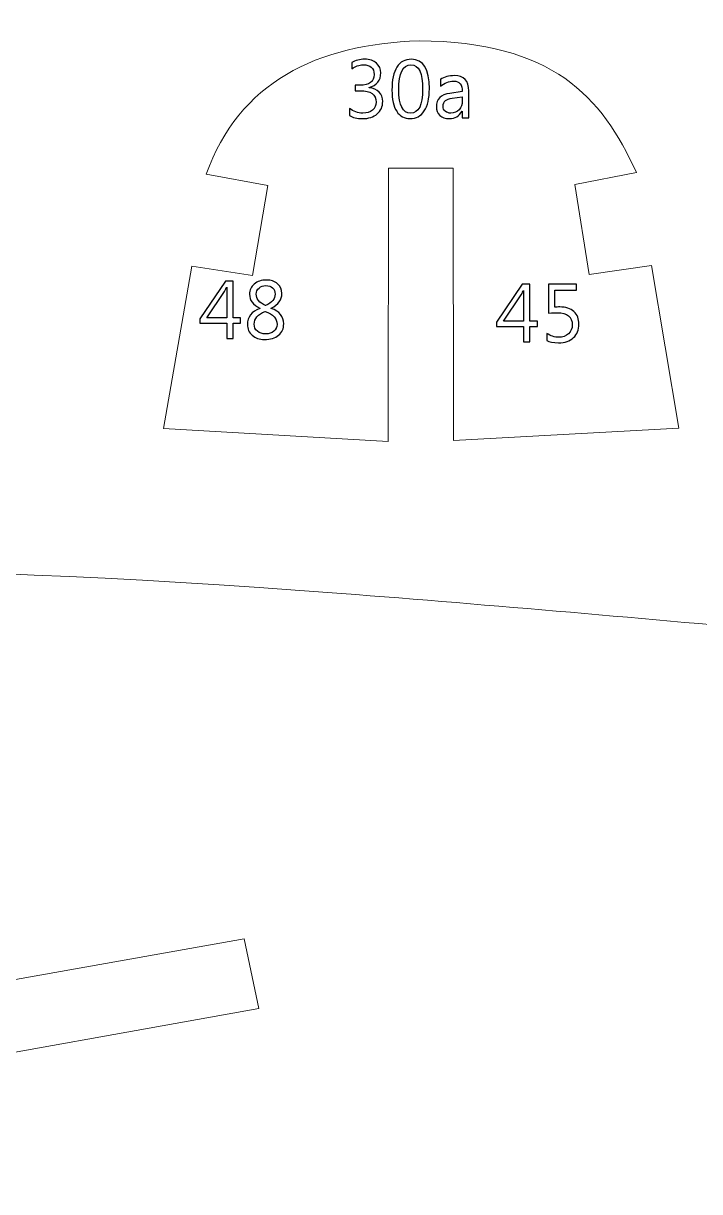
# Model space of a CAD drawing. Header units: centimetres. Extents: x -196 to 200, y -267 to 229.
# Drawn here: x -158.5 to -123.3, y 111.7 to 172.4 of the extents above; entities that cross this region are included whole.
import ezdxf

# ---------------------------------------------------------------- set-up
doc = ezdxf.new("R2010")
doc.units = ezdxf.units.CM
doc.header["$MEASUREMENT"] = 0
doc.layers.add('Camada 1', color=7, linetype='Continuous')
doc.layers.add('Camada 2', color=20, linetype='Continuous')

msp = doc.modelspace()

# ---------------------------------------------------------------- linework, layer by layer
at = {"layer": 'Camada 1', "lineweight": 9}
for points, knots in [([(114.689, 140.372), (114.689, 140.372), (121.777, 140.406), (121.777, 140.406), (121.777, 140.406), (121.777, 140.406), (121.77, 129.531), (121.77, 129.531), (121.77, 129.531), (121.77, 129.531), (125.082, 129.531), (125.082, 129.531), (125.082, 129.531), (125.082, 129.531), (125.087, 140.334), (125.087, 140.334), (125.087, 140.334), (125.087, 140.334), (135.586, 140.334), (135.586, 140.334), (135.586, 140.334), (135.586, 140.334), (135.586, 129.531), (135.586, 129.531), (135.586, 129.531), (135.586, 129.531), (138.885, 129.531), (138.885, 129.531), (138.885, 129.531), (138.885, 129.531), (138.886, 140.351), (138.886, 140.351), (138.886, 140.351), (138.886, 140.351), (149.417, 140.346), (149.417, 140.346), (149.417, 140.346), (149.417, 140.346), (149.391, 129.535), (149.391, 129.535), (149.391, 129.535), (149.391, 129.535), (152.742, 129.531), (152.742, 129.531), (152.742, 129.531), (152.742, 129.531), (152.755, 140.375), (152.755, 140.375), (152.755, 140.375), (152.755, 140.375), (163.247, 140.384), (163.247, 140.384), (163.247, 140.384), (163.247, 140.384), (163.247, 129.532), (163.247, 129.532), (163.247, 129.532), (163.247, 129.532), (166.534, 129.534), (166.534, 129.534), (166.534, 129.534), (166.534, 129.534), (166.587, 140.372), (166.587, 140.372), (166.587, 140.372), (166.587, 140.372), (177.191, 140.351), (177.191, 140.351), (177.191, 140.351), (177.191, 140.351), (177.225, 129.532), (177.225, 129.532), (177.225, 129.532), (177.225, 129.532), (180.491, 129.532), (180.491, 129.532), (180.491, 129.532), (180.491, 129.532), (180.507, 140.351), (180.507, 140.351), (180.507, 140.351), (180.507, 140.351), (194.175, 140.357), (194.175, 140.357), (194.175, 140.357), (194.175, 140.357), (194.198, 135.934), (194.198, 135.934), (194.198, 135.934), (194.198, 135.934), (190.911, 135.937), (190.911, 135.937), (190.911, 135.937), (190.911, 135.937), (190.911, 122.929), (190.911, 122.929), (190.911, 122.929), (190.911, 122.929), (194.197, 122.931), (194.197, 122.931), (194.197, 122.931), (194.197, 122.931), (194.197, 118.546), (194.197, 118.546), (194.197, 118.546), (194.197, 118.546), (111.237, 118.545), (111.237, 118.545), (111.237, 118.545), (111.237, 118.545), (111.234, 125.194), (111.234, 125.194), (111.234, 125.194), (111.234, 125.194), (100.095, 125.194), (100.095, 125.194), (100.095, 125.194), (98.387, 125.156), (97.605, 123.336), (97.591, 120.037), (97.591, 120.037), (97.729, 114.639), (94.559, 112.378), (91.986, 112.668), (91.986, 112.668), (91.986, 112.668), (93.508, 124.97), (93.508, 124.97), (93.508, 124.97), (93.508, 124.97), (90.249, 125.309), (90.249, 125.309), (90.249, 125.309), (90.249, 125.309), (89.165, 117.272), (89.165, 117.272), (89.165, 117.272), (89.165, 117.272), (2.271, 117.175), (2.271, 117.175), (2.271, 117.175), (2.271, 117.175), (2.269, 110.802), (2.269, 110.802), (2.269, 110.802), (2.269, 110.802), (-1.043, 110.801), (-1.043, 110.801), (-1.043, 110.801), (-1.043, 110.801), (-1.185, 88.942), (-1.185, 88.942), (-1.185, 88.942), (-1.185, 88.942), (-35.24, 85.129), (-35.24, 85.129), (-35.24, 85.129), (-35.24, 85.129), (-63.557, 85.144), (-63.557, 85.144), (-63.557, 85.144), (-65.043, 84.591), (-65.665, 83.347), (-65.246, 81.268), (-65.246, 81.268), (-65.246, 81.268), (-64.254, 78.165), (-64.254, 78.165), (-64.254, 78.165), (-63.326, 75.262), (-63.061, 73.597), (-65.387, 72.634), (-65.387, 72.634), (-65.387, 72.634), (-69.566, 71.073), (-69.566, 71.073), (-69.566, 71.073), (-75.32, 68.462), (-76.167, 62.893), (-73.657, 55.298), (-73.657, 55.298), (-72.354, 51.114), (-73.927, 48.199), (-76.368, 49.092), (-76.368, 49.092), (-76.368, 49.092), (-103.733, 58.307), (-103.733, 58.307), (-103.733, 58.307), (-103.102, 60.687), (-102.343, 63.067), (-101.456, 65.446), (-101.456, 65.446), (-101.456, 65.446), (-93.666, 62.108), (-93.666, 62.108), (-93.666, 62.108), (-93.666, 62.108), (-92.577, 65.248), (-92.577, 65.248), (-92.577, 65.248), (-92.577, 65.248), (-100.4, 68.586), (-100.4, 68.586), (-100.4, 68.586), (-99.209, 71.162), (-97.955, 73.674), (-96.637, 76.121), (-96.637, 76.121), (-96.637, 76.121), (-88.847, 71.858), (-88.847, 71.858), (-88.847, 71.858), (-88.847, 71.858), (-87.13, 74.667), (-87.13, 74.667), (-87.13, 74.667), (-87.13, 74.667), (-94.821, 78.964), (-94.821, 78.964), (-94.821, 78.964), (-93.561, 81.177), (-92.248, 83.287), (-90.86, 85.243), (-90.86, 85.243), (-90.86, 85.243), (-83.73, 80.451), (-83.73, 80.451), (-83.73, 80.451), (-83.73, 80.451), (-81.948, 83.161), (-81.948, 83.161), (-81.948, 83.161), (-81.948, 83.161), (-88.979, 87.953), (-88.979, 87.953), (-88.979, 87.953), (-87.461, 89.938), (-86.028, 91.963), (-84.688, 94.035), (-84.688, 94.035), (-84.688, 94.035), (-77.327, 89.441), (-77.327, 89.441), (-77.327, 89.441), (-77.327, 89.441), (-75.907, 92.316), (-75.907, 92.316), (-75.907, 92.316), (-75.907, 92.316), (-83.103, 96.976), (-83.103, 96.976), (-83.103, 96.976), (-80.277, 103.602), (-82.236, 109.043), (-90.122, 112.277), (-90.122, 112.277), (-103.899, 115.381), (-119.513, 113.823), (-133.764, 106.791), (-133.764, 106.791), (-144.008, 101.178), (-154.042, 94.092), (-164.777, 87.847), (-164.777, 87.847), (-170.221, 84.322), (-175.616, 81.162), (-181.376, 78.622), (-181.376, 78.622), (-183.558, 77.911), (-185.077, 77.638), (-185.897, 78.094), (-185.897, 78.094), (-191.027, 82.698), (-193.644, 93.751), (-193.229, 112.589), (-193.229, 112.589), (-192.121, 128.575), (-189.468, 139.014), (-184.95, 142.757), (-184.95, 142.757), (-180.824, 144.316), (-165.289, 144.555), (-141.95, 142.79), (-141.95, 142.79), (-126.066, 141.543), (-110.264, 140.047), (-94.515, 138.397), (-94.515, 138.397), (-85.281, 137.334), (-77.614, 145.445), (-70.733, 157.943), (-70.733, 157.943), (-72.994, 158.332), (-74.592, 160.089), (-74.791, 163.639), (-74.791, 163.639), (-74.747, 167.843), (-72.92, 169.939), (-69.436, 170.243), (-69.436, 170.243), (-67.983, 170.256), (-66.531, 170.239), (-65.079, 170.073), (-65.079, 170.073), (-63.108, 169.837), (-62.191, 170.706), (-62.256, 173.119), (-62.256, 173.119), (-62.256, 173.119), (-62.225, 177.892), (-62.225, 177.892), (-62.225, 177.892), (-62.225, 177.892), (-58.622, 177.892), (-58.622, 177.892), (-58.622, 177.892), (-58.622, 177.892), (-58.621, 184.763), (-58.621, 184.763), (-58.621, 184.763), (-58.621, 184.763), (-52.573, 184.76), (-52.573, 184.76), (-52.573, 184.76), (-52.573, 184.76), (-46.65, 192.035), (-46.65, 192.035), (-46.65, 192.035), (-46.65, 192.035), (-18.056, 192.03), (-18.056, 192.03), (-18.056, 192.03), (-18.056, 192.03), (-18.049, 180.199), (-18.049, 180.199), (-18.049, 180.199), (-18.049, 180.199), (-14.604, 180.2), (-14.604, 180.2), (-14.604, 180.2), (-14.604, 180.2), (-14.654, 172.369), (-14.654, 172.369), (-14.654, 172.369), (-14.75, 170.684), (-15.901, 169.942), (-17.653, 169.659), (-17.653, 169.659), (-17.653, 169.659), (-23.365, 169.659), (-23.365, 169.659), (-23.365, 169.659), (-23.365, 169.659), (-23.367, 164.682), (-23.367, 164.682), (-23.367, 164.682), (-23.367, 164.682), (-17.384, 164.682), (-17.384, 164.682), (-17.384, 164.682), (-9.828, 164.385), (-5.427, 163.227), (-3.319, 160.661), (-3.319, 160.661), (-1.966, 159.056), (-1.137, 157.276), (-1.075, 155.241), (-1.075, 155.241), (-1.075, 155.241), (-1.006, 145.454), (-1.006, 145.454), (-1.006, 145.454), (-1.006, 145.454), (2.333, 145.456), (2.333, 145.456), (2.333, 145.456), (2.333, 145.456), (2.342, 137.754), (2.342, 137.754), (2.342, 137.754), (2.342, 137.754), (92.633, 137.751), (92.633, 137.751), (92.633, 137.751), (92.633, 137.751), (92.619, 142.019), (92.619, 142.019), (92.619, 142.019), (94.823, 148.923), (96.989, 156.13), (99.23, 162.731), (99.23, 162.731), (100.216, 165.658), (101.894, 167.27), (104.257, 167.188), (104.257, 167.188), (107.361, 166.892), (109.115, 164.964), (110.065, 161.989), (110.065, 161.989), (111.854, 155.099), (113.136, 147.567), (114.689, 140.372)], [0, 0, 0, 0, 0.009804, 0.009804, 0.009804, 0.009804, 0.019608, 0.019608, 0.019608, 0.019608, 0.029412, 0.029412, 0.029412, 0.029412, 0.039216, 0.039216, 0.039216, 0.039216, 0.04902, 0.04902, 0.04902, 0.04902, 0.058824, 0.058824, 0.058824, 0.058824, 0.068627, 0.068627, 0.068627, 0.068627, 0.078431, 0.078431, 0.078431, 0.078431, 0.088235, 0.088235, 0.088235, 0.088235, 0.098039, 0.098039, 0.098039, 0.098039, 0.107843, 0.107843, 0.107843, 0.107843, 0.117647, 0.117647, 0.117647, 0.117647, 0.127451, 0.127451, 0.127451, 0.127451, 0.137255, 0.137255, 0.137255, 0.137255, 0.147059, 0.147059, 0.147059, 0.147059, 0.156863, 0.156863, 0.156863, 0.156863, 0.166667, 0.166667, 0.166667, 0.166667, 0.176471, 0.176471, 0.176471, 0.176471, 0.186275, 0.186275, 0.186275, 0.186275, 0.196078, 0.196078, 0.196078, 0.196078, 0.205882, 0.205882, 0.205882, 0.205882, 0.215686, 0.215686, 0.215686, 0.215686, 0.22549, 0.22549, 0.22549, 0.22549, 0.235294, 0.235294, 0.235294, 0.235294, 0.245098, 0.245098, 0.245098, 0.245098, 0.254902, 0.254902, 0.254902, 0.254902, 0.264706, 0.264706, 0.264706, 0.264706, 0.27451, 0.27451, 0.27451, 0.27451, 0.284314, 0.284314, 0.284314, 0.284314, 0.294118, 0.294118, 0.294118, 0.294118, 0.303922, 0.303922, 0.303922, 0.303922, 0.313725, 0.313725, 0.313725, 0.313726, 0.323529, 0.323529, 0.323529, 0.323529, 0.333333, 0.333333, 0.333333, 0.333333, 0.343137, 0.343137, 0.343137, 0.343137, 0.352941, 0.352941, 0.352941, 0.352941, 0.362745, 0.362745, 0.362745, 0.362745, 0.372549, 0.372549, 0.372549, 0.372549, 0.382353, 0.382353, 0.382353, 0.382353, 0.392157, 0.392157, 0.392157, 0.392157, 0.401961, 0.401961, 0.401961, 0.401961, 0.411765, 0.411765, 0.411765, 0.411765, 0.421569, 0.421569, 0.421569, 0.421569, 0.431373, 0.431373, 0.431373, 0.431373, 0.441176, 0.441176, 0.441176, 0.441176, 0.45098, 0.45098, 0.45098, 0.45098, 0.460784, 0.460784, 0.460784, 0.460784, 0.470588, 0.470588, 0.470588, 0.470588, 0.480392, 0.480392, 0.480392, 0.480392, 0.490196, 0.490196, 0.490196, 0.490196, 0.5, 0.5, 0.5, 0.5, 0.509804, 0.509804, 0.509804, 0.509804, 0.519608, 0.519608, 0.519608, 0.519608, 0.529412, 0.529412, 0.529412, 0.529412, 0.539216, 0.539216, 0.539216, 0.539216, 0.54902, 0.54902, 0.54902, 0.54902, 0.558824, 0.558824, 0.558824, 0.558824, 0.568627, 0.568627, 0.568627, 0.568627, 0.578431, 0.578431, 0.578431, 0.578431, 0.588235, 0.588235, 0.588235, 0.588235, 0.598039, 0.598039, 0.598039, 0.598039, 0.607843, 0.607843, 0.607843, 0.607843, 0.617647, 0.617647, 0.617647, 0.617647, 0.627451, 0.627451, 0.627451, 0.627451, 0.637255, 0.637255, 0.637255, 0.637255, 0.647059, 0.647059, 0.647059, 0.647059, 0.656863, 0.656863, 0.656863, 0.656863, 0.666667, 0.666667, 0.666667, 0.666667, 0.676471, 0.676471, 0.676471, 0.676471, 0.686275, 0.686275, 0.686275, 0.686275, 0.696078, 0.696078, 0.696078, 0.696078, 0.705882, 0.705882, 0.705882, 0.705882, 0.715686, 0.715686, 0.715686, 0.715686, 0.72549, 0.72549, 0.72549, 0.72549, 0.735294, 0.735294, 0.735294, 0.735294, 0.745098, 0.745098, 0.745098, 0.745098, 0.754902, 0.754902, 0.754902, 0.754902, 0.764706, 0.764706, 0.764706, 0.764706, 0.77451, 0.77451, 0.77451, 0.77451, 0.784314, 0.784314, 0.784314, 0.784314, 0.794118, 0.794118, 0.794118, 0.794118, 0.803922, 0.803922, 0.803922, 0.803922, 0.813725, 0.813725, 0.813725, 0.813726, 0.823529, 0.823529, 0.823529, 0.823529, 0.833333, 0.833333, 0.833333, 0.833333, 0.843137, 0.843137, 0.843137, 0.843137, 0.852941, 0.852941, 0.852941, 0.852941, 0.862745, 0.862745, 0.862745, 0.862745, 0.872549, 0.872549, 0.872549, 0.872549, 0.882353, 0.882353, 0.882353, 0.882353, 0.892157, 0.892157, 0.892157, 0.892157, 0.901961, 0.901961, 0.901961, 0.901961, 0.911765, 0.911765, 0.911765, 0.911765, 0.921569, 0.921569, 0.921569, 0.921569, 0.931373, 0.931373, 0.931373, 0.931373, 0.941176, 0.941176, 0.941176, 0.941176, 0.95098, 0.95098, 0.95098, 0.95098, 0.960784, 0.960784, 0.960784, 0.960784, 0.970588, 0.970588, 0.970588, 0.970588, 0.980392, 0.980392, 0.980392, 0.980392, 1, 1, 1, 1]), ([(-148.987, 164.59), (-148.987, 164.59), (-145.78, 163.998), (-145.78, 163.998), (-145.78, 163.998), (-145.78, 163.998), (-146.587, 159.322), (-146.587, 159.322), (-146.587, 159.322), (-146.587, 159.322), (-149.736, 159.811), (-149.736, 159.811), (-149.736, 159.811), (-149.736, 159.811), (-151.199, 151.363), (-151.199, 151.363), (-151.199, 151.363), (-151.199, 151.363), (-139.518, 150.7), (-139.518, 150.7), (-139.518, 150.7), (-139.518, 150.7), (-139.507, 164.907), (-139.507, 164.907), (-139.507, 164.907), (-139.507, 164.907), (-136.156, 164.907), (-136.156, 164.907), (-136.156, 164.907), (-136.156, 164.907), (-136.122, 150.741), (-136.122, 150.741), (-136.122, 150.741), (-136.122, 150.741), (-124.411, 151.377), (-124.411, 151.377), (-124.411, 151.377), (-124.411, 151.377), (-125.833, 159.852), (-125.833, 159.852), (-125.833, 159.852), (-125.833, 159.852), (-129.084, 159.368), (-129.084, 159.368), (-129.084, 159.368), (-129.084, 159.368), (-129.818, 164.065), (-129.818, 164.065), (-129.818, 164.065), (-129.818, 164.065), (-126.625, 164.678), (-126.625, 164.678), (-126.625, 164.678), (-128.438, 168.661), (-130.974, 171.483), (-137.921, 171.526), (-137.921, 171.526), (-143.25, 171.363), (-147.29, 169.348), (-148.987, 164.59)], [0, 0, 0, 0, 0.0625, 0.0625, 0.0625, 0.0625, 0.125, 0.125, 0.125, 0.125, 0.1875, 0.1875, 0.1875, 0.1875, 0.25, 0.25, 0.25, 0.25, 0.3125, 0.3125, 0.3125, 0.3125, 0.375, 0.375, 0.375, 0.375, 0.4375, 0.4375, 0.4375, 0.4375, 0.5, 0.5, 0.5, 0.5, 0.5625, 0.5625, 0.5625, 0.5625, 0.625, 0.625, 0.625, 0.625, 0.6875, 0.6875, 0.6875, 0.6875, 0.75, 0.75, 0.75, 0.75, 0.8125, 0.8125, 0.8125, 0.8125, 0.875, 0.875, 0.875, 0.875, 1, 1, 1, 1]), ([(-184.741, 118.12), (-184.741, 118.12), (-184.151, 114.415), (-184.151, 114.415), (-184.151, 114.415), (-184.151, 114.415), (-146.25, 121.208), (-146.25, 121.208), (-146.25, 121.208), (-146.25, 121.208), (-147.004, 124.833), (-147.004, 124.833), (-147.004, 124.833), (-147.004, 124.833), (-184.741, 118.12), (-184.741, 118.12)], [0, 0, 0, 0, 0.2, 0.2, 0.2, 0.2, 0.4, 0.4, 0.4, 0.4, 0.6, 0.6, 0.6, 0.6, 1, 1, 1, 1])]:
    msp.add_open_spline(points, degree=3, knots=knots, dxfattribs=at)
at = {"layer": 'Camada 2'}
for points, knots in [([(-141.536, 167.643), (-141.536, 167.643), (-141.536, 168.01), (-141.536, 168.01), (-141.536, 168.01), (-141.332, 167.848), (-141.101, 167.767), (-140.844, 167.767), (-140.844, 167.767), (-140.635, 167.767), (-140.469, 167.819), (-140.344, 167.924), (-140.344, 167.924), (-140.22, 168.028), (-140.158, 168.169), (-140.158, 168.345), (-140.158, 168.345), (-140.158, 168.737), (-140.435, 168.932), (-140.989, 168.932), (-140.989, 168.932), (-140.989, 168.932), (-141.238, 168.932), (-141.238, 168.932), (-141.238, 168.932), (-141.238, 168.932), (-141.238, 169.222), (-141.238, 169.222), (-141.238, 169.222), (-141.238, 169.222), (-141.002, 169.222), (-141.002, 169.222), (-141.002, 169.222), (-140.507, 169.222), (-140.26, 169.406), (-140.26, 169.772), (-140.26, 169.772), (-140.26, 170.112), (-140.449, 170.281), (-140.826, 170.281), (-140.826, 170.281), (-141.036, 170.281), (-141.235, 170.21), (-141.421, 170.067), (-141.421, 170.067), (-141.421, 170.067), (-141.421, 170.4), (-141.421, 170.4), (-141.421, 170.4), (-141.229, 170.514), (-141.002, 170.571), (-140.741, 170.571), (-140.741, 170.571), (-140.489, 170.571), (-140.288, 170.504), (-140.137, 170.371), (-140.137, 170.371), (-139.986, 170.237), (-139.91, 170.067), (-139.91, 169.858), (-139.91, 169.858), (-139.91, 169.465), (-140.11, 169.212), (-140.511, 169.099), (-140.511, 169.099), (-140.511, 169.099), (-140.511, 169.091), (-140.511, 169.091), (-140.511, 169.091), (-140.296, 169.07), (-140.125, 168.995), (-139.999, 168.865), (-139.999, 168.865), (-139.871, 168.734), (-139.808, 168.572), (-139.808, 168.378), (-139.808, 168.378), (-139.808, 168.109), (-139.904, 167.893), (-140.097, 167.728), (-140.097, 167.728), (-140.29, 167.564), (-140.543, 167.481), (-140.859, 167.481), (-140.859, 167.481), (-141.142, 167.481), (-141.369, 167.535), (-141.536, 167.643)], [0, 0, 0, 0, 0.043478, 0.043478, 0.043478, 0.043478, 0.086957, 0.086957, 0.086957, 0.086957, 0.130435, 0.130435, 0.130435, 0.130435, 0.173913, 0.173913, 0.173913, 0.173913, 0.217391, 0.217391, 0.217391, 0.217391, 0.26087, 0.26087, 0.26087, 0.26087, 0.304348, 0.304348, 0.304348, 0.304348, 0.347826, 0.347826, 0.347826, 0.347826, 0.391304, 0.391304, 0.391304, 0.391304, 0.434783, 0.434783, 0.434783, 0.434783, 0.478261, 0.478261, 0.478261, 0.478261, 0.521739, 0.521739, 0.521739, 0.521739, 0.565217, 0.565217, 0.565217, 0.565217, 0.608696, 0.608696, 0.608696, 0.608696, 0.652174, 0.652174, 0.652174, 0.652174, 0.695652, 0.695652, 0.695652, 0.695652, 0.73913, 0.73913, 0.73913, 0.73913, 0.782609, 0.782609, 0.782609, 0.782609, 0.826087, 0.826087, 0.826087, 0.826087, 0.869565, 0.869565, 0.869565, 0.869565, 0.913043, 0.913043, 0.913043, 0.913043, 1, 1, 1, 1]), ([(-138.388, 167.481), (-138.684, 167.481), (-138.915, 167.609), (-139.081, 167.862), (-139.081, 167.862), (-139.247, 168.117), (-139.33, 168.485), (-139.33, 168.966), (-139.33, 168.966), (-139.33, 169.494), (-139.243, 169.893), (-139.07, 170.164), (-139.07, 170.164), (-138.897, 170.435), (-138.648, 170.571), (-138.321, 170.571), (-138.321, 170.571), (-137.696, 170.571), (-137.384, 170.06), (-137.384, 169.039), (-137.384, 169.039), (-137.384, 168.532), (-137.472, 168.147), (-137.648, 167.88), (-137.648, 167.88), (-137.825, 167.614), (-138.072, 167.481), (-138.388, 167.481)], [0, 0, 0, 0, 0.125, 0.125, 0.125, 0.125, 0.25, 0.25, 0.25, 0.25, 0.375, 0.375, 0.375, 0.375, 0.5, 0.5, 0.5, 0.5, 0.625, 0.625, 0.625, 0.625, 0.75, 0.75, 0.75, 0.75, 1, 1, 1, 1]), ([(-138.341, 170.281), (-138.767, 170.281), (-138.98, 169.848), (-138.98, 168.981), (-138.98, 168.981), (-138.98, 168.172), (-138.771, 167.767), (-138.353, 167.767), (-138.353, 167.767), (-137.94, 167.767), (-137.734, 168.179), (-137.734, 169.002), (-137.734, 169.002), (-137.734, 169.855), (-137.936, 170.281), (-138.341, 170.281)], [0, 0, 0, 0, 0.2, 0.2, 0.2, 0.2, 0.4, 0.4, 0.4, 0.4, 0.6, 0.6, 0.6, 0.6, 1, 1, 1, 1]), ([(-135.335, 167.532), (-135.335, 167.532), (-135.677, 167.532), (-135.677, 167.532), (-135.677, 167.532), (-135.677, 167.532), (-135.677, 167.866), (-135.677, 167.866), (-135.677, 167.866), (-135.677, 167.866), (-135.685, 167.866), (-135.685, 167.866), (-135.685, 167.866), (-135.834, 167.609), (-136.052, 167.481), (-136.342, 167.481), (-136.342, 167.481), (-136.554, 167.481), (-136.721, 167.537), (-136.841, 167.65), (-136.841, 167.65), (-136.961, 167.763), (-137.021, 167.912), (-137.021, 168.099), (-137.021, 168.099), (-137.021, 168.498), (-136.786, 168.73), (-136.317, 168.796), (-136.317, 168.796), (-136.317, 168.796), (-135.677, 168.885), (-135.677, 168.885), (-135.677, 168.885), (-135.677, 169.249), (-135.823, 169.432), (-136.116, 169.432), (-136.116, 169.432), (-136.373, 169.432), (-136.605, 169.343), (-136.812, 169.167), (-136.812, 169.167), (-136.812, 169.167), (-136.812, 169.517), (-136.812, 169.517), (-136.812, 169.517), (-136.602, 169.651), (-136.361, 169.718), (-136.087, 169.718), (-136.087, 169.718), (-135.586, 169.718), (-135.335, 169.452), (-135.335, 168.921), (-135.335, 168.921), (-135.335, 168.921), (-135.335, 167.532), (-135.335, 167.532)], [0, 0, 0, 0, 0.066667, 0.066667, 0.066667, 0.066667, 0.133333, 0.133333, 0.133333, 0.133333, 0.2, 0.2, 0.2, 0.2, 0.266667, 0.266667, 0.266667, 0.266667, 0.333333, 0.333333, 0.333333, 0.333333, 0.4, 0.4, 0.4, 0.4, 0.466667, 0.466667, 0.466667, 0.466667, 0.533333, 0.533333, 0.533333, 0.533333, 0.6, 0.6, 0.6, 0.6, 0.666667, 0.666667, 0.666667, 0.666667, 0.733333, 0.733333, 0.733333, 0.733333, 0.8, 0.8, 0.8, 0.8, 0.866667, 0.866667, 0.866667, 0.866667, 1, 1, 1, 1]), ([(-135.677, 168.612), (-135.677, 168.612), (-136.192, 168.541), (-136.192, 168.541), (-136.192, 168.541), (-136.35, 168.519), (-136.47, 168.479), (-136.55, 168.423), (-136.55, 168.423), (-136.631, 168.366), (-136.671, 168.266), (-136.671, 168.123), (-136.671, 168.123), (-136.671, 168.018), (-136.634, 167.933), (-136.559, 167.867), (-136.559, 167.867), (-136.485, 167.801), (-136.386, 167.767), (-136.263, 167.767), (-136.263, 167.767), (-136.093, 167.767), (-135.953, 167.827), (-135.842, 167.946), (-135.842, 167.946), (-135.732, 168.065), (-135.677, 168.216), (-135.677, 168.399), (-135.677, 168.399), (-135.677, 168.399), (-135.677, 168.612), (-135.677, 168.612)], [0, 0, 0, 0, 0.111111, 0.111111, 0.111111, 0.111111, 0.222222, 0.222222, 0.222222, 0.222222, 0.333333, 0.333333, 0.333333, 0.333333, 0.444444, 0.444444, 0.444444, 0.444444, 0.555556, 0.555556, 0.555556, 0.555556, 0.666667, 0.666667, 0.666667, 0.666667, 0.777778, 0.777778, 0.777778, 0.777778, 1, 1, 1, 1]), ([(-147.195, 156.844), (-147.195, 156.844), (-147.579, 156.844), (-147.579, 156.844), (-147.579, 156.844), (-147.579, 156.844), (-147.579, 156.05), (-147.579, 156.05), (-147.579, 156.05), (-147.579, 156.05), (-147.916, 156.05), (-147.916, 156.05), (-147.916, 156.05), (-147.916, 156.05), (-147.916, 156.844), (-147.916, 156.844), (-147.916, 156.844), (-147.916, 156.844), (-149.32, 156.844), (-149.32, 156.844), (-149.32, 156.844), (-149.32, 156.844), (-149.32, 157.067), (-149.32, 157.067), (-149.32, 157.067), (-149.32, 157.067), (-147.991, 159.037), (-147.991, 159.037), (-147.991, 159.037), (-147.991, 159.037), (-147.579, 159.037), (-147.579, 159.037), (-147.579, 159.037), (-147.579, 159.037), (-147.579, 157.121), (-147.579, 157.121), (-147.579, 157.121), (-147.579, 157.121), (-147.195, 157.121), (-147.195, 157.121), (-147.195, 157.121), (-147.195, 157.121), (-147.195, 156.844), (-147.195, 156.844)], [0, 0, 0, 0, 0.083333, 0.083333, 0.083333, 0.083333, 0.166667, 0.166667, 0.166667, 0.166667, 0.25, 0.25, 0.25, 0.25, 0.333333, 0.333333, 0.333333, 0.333333, 0.416667, 0.416667, 0.416667, 0.416667, 0.5, 0.5, 0.5, 0.5, 0.583333, 0.583333, 0.583333, 0.583333, 0.666667, 0.666667, 0.666667, 0.666667, 0.75, 0.75, 0.75, 0.75, 0.833333, 0.833333, 0.833333, 0.833333, 1, 1, 1, 1]), ([(-147.916, 157.121), (-147.916, 157.121), (-147.916, 158.412), (-147.916, 158.412), (-147.916, 158.412), (-147.916, 158.504), (-147.914, 158.607), (-147.908, 158.721), (-147.908, 158.721), (-147.908, 158.721), (-147.916, 158.721), (-147.916, 158.721), (-147.916, 158.721), (-147.936, 158.67), (-147.974, 158.594), (-148.031, 158.492), (-148.031, 158.492), (-148.031, 158.492), (-148.95, 157.121), (-148.95, 157.121), (-148.95, 157.121), (-148.95, 157.121), (-147.916, 157.121), (-147.916, 157.121)], [0, 0, 0, 0, 0.142857, 0.142857, 0.142857, 0.142857, 0.285714, 0.285714, 0.285714, 0.285714, 0.428571, 0.428571, 0.428571, 0.428571, 0.571429, 0.571429, 0.571429, 0.571429, 0.714286, 0.714286, 0.714286, 0.714286, 1, 1, 1, 1]), ([(-146.196, 157.616), (-146.196, 157.616), (-146.196, 157.625), (-146.196, 157.625), (-146.196, 157.625), (-146.555, 157.791), (-146.734, 158.033), (-146.734, 158.35), (-146.734, 158.35), (-146.734, 158.566), (-146.652, 158.743), (-146.488, 158.881), (-146.488, 158.881), (-146.324, 159.019), (-146.113, 159.089), (-145.854, 159.089), (-145.854, 159.089), (-145.62, 159.089), (-145.428, 159.024), (-145.278, 158.894), (-145.278, 158.894), (-145.128, 158.765), (-145.053, 158.599), (-145.053, 158.396), (-145.053, 158.396), (-145.053, 158.065), (-145.238, 157.808), (-145.607, 157.625), (-145.607, 157.625), (-145.607, 157.625), (-145.607, 157.616), (-145.607, 157.616), (-145.607, 157.616), (-145.172, 157.46), (-144.955, 157.191), (-144.955, 156.807), (-144.955, 156.807), (-144.955, 156.56), (-145.043, 156.364), (-145.221, 156.218), (-145.221, 156.218), (-145.398, 156.072), (-145.646, 155.999), (-145.962, 155.999), (-145.962, 155.999), (-146.218, 155.999), (-146.428, 156.071), (-146.593, 156.216), (-146.593, 156.216), (-146.758, 156.36), (-146.841, 156.548), (-146.841, 156.778), (-146.841, 156.778), (-146.841, 157.162), (-146.626, 157.441), (-146.196, 157.616)], [0, 0, 0, 0, 0.066667, 0.066667, 0.066667, 0.066667, 0.133333, 0.133333, 0.133333, 0.133333, 0.2, 0.2, 0.2, 0.2, 0.266667, 0.266667, 0.266667, 0.266667, 0.333333, 0.333333, 0.333333, 0.333333, 0.4, 0.4, 0.4, 0.4, 0.466667, 0.466667, 0.466667, 0.466667, 0.533333, 0.533333, 0.533333, 0.533333, 0.6, 0.6, 0.6, 0.6, 0.666667, 0.666667, 0.666667, 0.666667, 0.733333, 0.733333, 0.733333, 0.733333, 0.8, 0.8, 0.8, 0.8, 0.866667, 0.866667, 0.866667, 0.866667, 1, 1, 1, 1]), ([(-145.403, 158.354), (-145.403, 158.492), (-145.446, 158.6), (-145.532, 158.68), (-145.532, 158.68), (-145.618, 158.758), (-145.736, 158.798), (-145.885, 158.798), (-145.885, 158.798), (-146.024, 158.798), (-146.142, 158.757), (-146.239, 158.674), (-146.239, 158.674), (-146.336, 158.591), (-146.384, 158.486), (-146.384, 158.358), (-146.384, 158.358), (-146.384, 158.098), (-146.222, 157.902), (-145.898, 157.77), (-145.898, 157.77), (-145.568, 157.906), (-145.403, 158.1), (-145.403, 158.354)], [0, 0, 0, 0, 0.142857, 0.142857, 0.142857, 0.142857, 0.285714, 0.285714, 0.285714, 0.285714, 0.428571, 0.428571, 0.428571, 0.428571, 0.571429, 0.571429, 0.571429, 0.571429, 0.714286, 0.714286, 0.714286, 0.714286, 1, 1, 1, 1]), ([(-131.771, 156.672), (-131.771, 156.672), (-132.155, 156.672), (-132.155, 156.672), (-132.155, 156.672), (-132.155, 156.672), (-132.155, 155.878), (-132.155, 155.878), (-132.155, 155.878), (-132.155, 155.878), (-132.492, 155.878), (-132.492, 155.878), (-132.492, 155.878), (-132.492, 155.878), (-132.492, 156.672), (-132.492, 156.672), (-132.492, 156.672), (-132.492, 156.672), (-133.896, 156.672), (-133.896, 156.672), (-133.896, 156.672), (-133.896, 156.672), (-133.896, 156.896), (-133.896, 156.896), (-133.896, 156.896), (-133.896, 156.896), (-132.567, 158.866), (-132.567, 158.866), (-132.567, 158.866), (-132.567, 158.866), (-132.155, 158.866), (-132.155, 158.866), (-132.155, 158.866), (-132.155, 158.866), (-132.155, 156.95), (-132.155, 156.95), (-132.155, 156.95), (-132.155, 156.95), (-131.771, 156.95), (-131.771, 156.95), (-131.771, 156.95), (-131.771, 156.95), (-131.771, 156.672), (-131.771, 156.672)], [0, 0, 0, 0, 0.083333, 0.083333, 0.083333, 0.083333, 0.166667, 0.166667, 0.166667, 0.166667, 0.25, 0.25, 0.25, 0.25, 0.333333, 0.333333, 0.333333, 0.333333, 0.416667, 0.416667, 0.416667, 0.416667, 0.5, 0.5, 0.5, 0.5, 0.583333, 0.583333, 0.583333, 0.583333, 0.666667, 0.666667, 0.666667, 0.666667, 0.75, 0.75, 0.75, 0.75, 0.833333, 0.833333, 0.833333, 0.833333, 1, 1, 1, 1]), ([(-131.284, 155.951), (-131.284, 155.951), (-131.284, 156.314), (-131.284, 156.314), (-131.284, 156.314), (-131.08, 156.18), (-130.872, 156.113), (-130.661, 156.113), (-130.661, 156.113), (-130.45, 156.113), (-130.28, 156.173), (-130.15, 156.292), (-130.15, 156.292), (-130.022, 156.411), (-129.957, 156.57), (-129.957, 156.767), (-129.957, 156.767), (-129.957, 156.962), (-130.023, 157.115), (-130.155, 157.225), (-130.155, 157.225), (-130.287, 157.334), (-130.475, 157.389), (-130.722, 157.389), (-130.722, 157.389), (-130.805, 157.389), (-130.961, 157.381), (-131.19, 157.364), (-131.19, 157.364), (-131.19, 157.364), (-131.19, 158.866), (-131.19, 158.866), (-131.19, 158.866), (-131.19, 158.866), (-129.744, 158.866), (-129.744, 158.866), (-129.744, 158.866), (-129.744, 158.866), (-129.744, 158.559), (-129.744, 158.559), (-129.744, 158.559), (-129.744, 158.559), (-130.866, 158.559), (-130.866, 158.559), (-130.866, 158.559), (-130.866, 158.559), (-130.866, 157.679), (-130.866, 157.679), (-130.866, 157.679), (-130.774, 157.685), (-130.69, 157.688), (-130.611, 157.688), (-130.611, 157.688), (-130.292, 157.688), (-130.044, 157.608), (-129.87, 157.448), (-129.87, 157.448), (-129.695, 157.288), (-129.607, 157.068), (-129.607, 156.789), (-129.607, 156.789), (-129.607, 156.5), (-129.701, 156.267), (-129.889, 156.092), (-129.889, 156.092), (-130.078, 155.915), (-130.337, 155.827), (-130.665, 155.827), (-130.665, 155.827), (-130.941, 155.827), (-131.148, 155.868), (-131.284, 155.951)], [0, 0, 0, 0, 0.052632, 0.052632, 0.052632, 0.052632, 0.105263, 0.105263, 0.105263, 0.105263, 0.157895, 0.157895, 0.157895, 0.157895, 0.210526, 0.210526, 0.210526, 0.210526, 0.263158, 0.263158, 0.263158, 0.263158, 0.315789, 0.315789, 0.315789, 0.315789, 0.368421, 0.368421, 0.368421, 0.368421, 0.421053, 0.421053, 0.421053, 0.421053, 0.473684, 0.473684, 0.473684, 0.473684, 0.526316, 0.526316, 0.526316, 0.526316, 0.578947, 0.578947, 0.578947, 0.578947, 0.631579, 0.631579, 0.631579, 0.631579, 0.684211, 0.684211, 0.684211, 0.684211, 0.736842, 0.736842, 0.736842, 0.736842, 0.789474, 0.789474, 0.789474, 0.789474, 0.842105, 0.842105, 0.842105, 0.842105, 0.894737, 0.894737, 0.894737, 0.894737, 1, 1, 1, 1]), ([(-132.492, 156.95), (-132.492, 156.95), (-132.492, 158.241), (-132.492, 158.241), (-132.492, 158.241), (-132.492, 158.332), (-132.489, 158.436), (-132.483, 158.549), (-132.483, 158.549), (-132.483, 158.549), (-132.492, 158.549), (-132.492, 158.549), (-132.492, 158.549), (-132.511, 158.499), (-132.55, 158.423), (-132.607, 158.32), (-132.607, 158.32), (-132.607, 158.32), (-133.526, 156.95), (-133.526, 156.95), (-133.526, 156.95), (-133.526, 156.95), (-132.492, 156.95), (-132.492, 156.95)], [0, 0, 0, 0, 0.142857, 0.142857, 0.142857, 0.142857, 0.285714, 0.285714, 0.285714, 0.285714, 0.428571, 0.428571, 0.428571, 0.428571, 0.571429, 0.571429, 0.571429, 0.571429, 0.714286, 0.714286, 0.714286, 0.714286, 1, 1, 1, 1]), ([(-145.92, 157.454), (-146.301, 157.302), (-146.491, 157.082), (-146.491, 156.794), (-146.491, 156.794), (-146.491, 156.645), (-146.435, 156.523), (-146.325, 156.428), (-146.325, 156.428), (-146.215, 156.332), (-146.07, 156.285), (-145.889, 156.285), (-145.889, 156.285), (-145.717, 156.285), (-145.577, 156.332), (-145.468, 156.425), (-145.468, 156.425), (-145.359, 156.519), (-145.304, 156.638), (-145.304, 156.782), (-145.304, 156.782), (-145.304, 157.082), (-145.51, 157.307), (-145.92, 157.454)], [0, 0, 0, 0, 0.142857, 0.142857, 0.142857, 0.142857, 0.285714, 0.285714, 0.285714, 0.285714, 0.428571, 0.428571, 0.428571, 0.428571, 0.571429, 0.571429, 0.571429, 0.571429, 0.714286, 0.714286, 0.714286, 0.714286, 1, 1, 1, 1])]:
    msp.add_open_spline(points, degree=3, knots=knots, dxfattribs=at)
at = {"layer": 'Camada 2', "lineweight": 9}
for points, knots in [([(-141.536, 167.643), (-141.536, 167.643), (-141.536, 168.01), (-141.536, 168.01), (-141.536, 168.01), (-141.332, 167.848), (-141.101, 167.767), (-140.844, 167.767), (-140.844, 167.767), (-140.635, 167.767), (-140.469, 167.819), (-140.344, 167.924), (-140.344, 167.924), (-140.22, 168.028), (-140.158, 168.169), (-140.158, 168.345), (-140.158, 168.345), (-140.158, 168.737), (-140.435, 168.932), (-140.989, 168.932), (-140.989, 168.932), (-140.989, 168.932), (-141.238, 168.932), (-141.238, 168.932), (-141.238, 168.932), (-141.238, 168.932), (-141.238, 169.222), (-141.238, 169.222), (-141.238, 169.222), (-141.238, 169.222), (-141.002, 169.222), (-141.002, 169.222), (-141.002, 169.222), (-140.507, 169.222), (-140.26, 169.406), (-140.26, 169.772), (-140.26, 169.772), (-140.26, 170.112), (-140.449, 170.281), (-140.826, 170.281), (-140.826, 170.281), (-141.036, 170.281), (-141.235, 170.21), (-141.421, 170.067), (-141.421, 170.067), (-141.421, 170.067), (-141.421, 170.4), (-141.421, 170.4), (-141.421, 170.4), (-141.229, 170.514), (-141.002, 170.571), (-140.741, 170.571), (-140.741, 170.571), (-140.489, 170.571), (-140.288, 170.504), (-140.137, 170.371), (-140.137, 170.371), (-139.986, 170.237), (-139.91, 170.067), (-139.91, 169.858), (-139.91, 169.858), (-139.91, 169.465), (-140.11, 169.212), (-140.511, 169.099), (-140.511, 169.099), (-140.511, 169.099), (-140.511, 169.091), (-140.511, 169.091), (-140.511, 169.091), (-140.296, 169.07), (-140.125, 168.995), (-139.999, 168.865), (-139.999, 168.865), (-139.871, 168.734), (-139.808, 168.572), (-139.808, 168.378), (-139.808, 168.378), (-139.808, 168.109), (-139.904, 167.893), (-140.097, 167.728), (-140.097, 167.728), (-140.29, 167.564), (-140.543, 167.481), (-140.859, 167.481), (-140.859, 167.481), (-141.142, 167.481), (-141.369, 167.535), (-141.536, 167.643)], [0, 0, 0, 0, 0.043478, 0.043478, 0.043478, 0.043478, 0.086957, 0.086957, 0.086957, 0.086957, 0.130435, 0.130435, 0.130435, 0.130435, 0.173913, 0.173913, 0.173913, 0.173913, 0.217391, 0.217391, 0.217391, 0.217391, 0.26087, 0.26087, 0.26087, 0.26087, 0.304348, 0.304348, 0.304348, 0.304348, 0.347826, 0.347826, 0.347826, 0.347826, 0.391304, 0.391304, 0.391304, 0.391304, 0.434783, 0.434783, 0.434783, 0.434783, 0.478261, 0.478261, 0.478261, 0.478261, 0.521739, 0.521739, 0.521739, 0.521739, 0.565217, 0.565217, 0.565217, 0.565217, 0.608696, 0.608696, 0.608696, 0.608696, 0.652174, 0.652174, 0.652174, 0.652174, 0.695652, 0.695652, 0.695652, 0.695652, 0.73913, 0.73913, 0.73913, 0.73913, 0.782609, 0.782609, 0.782609, 0.782609, 0.826087, 0.826087, 0.826087, 0.826087, 0.869565, 0.869565, 0.869565, 0.869565, 0.913043, 0.913043, 0.913043, 0.913043, 1, 1, 1, 1]), ([(-138.388, 167.481), (-138.684, 167.481), (-138.915, 167.609), (-139.081, 167.862), (-139.081, 167.862), (-139.247, 168.117), (-139.33, 168.485), (-139.33, 168.966), (-139.33, 168.966), (-139.33, 169.494), (-139.243, 169.893), (-139.07, 170.164), (-139.07, 170.164), (-138.897, 170.435), (-138.648, 170.571), (-138.321, 170.571), (-138.321, 170.571), (-137.696, 170.571), (-137.384, 170.06), (-137.384, 169.039), (-137.384, 169.039), (-137.384, 168.532), (-137.472, 168.147), (-137.648, 167.88), (-137.648, 167.88), (-137.825, 167.614), (-138.072, 167.481), (-138.388, 167.481)], [0, 0, 0, 0, 0.125, 0.125, 0.125, 0.125, 0.25, 0.25, 0.25, 0.25, 0.375, 0.375, 0.375, 0.375, 0.5, 0.5, 0.5, 0.5, 0.625, 0.625, 0.625, 0.625, 0.75, 0.75, 0.75, 0.75, 1, 1, 1, 1]), ([(-138.341, 170.281), (-138.767, 170.281), (-138.98, 169.848), (-138.98, 168.981), (-138.98, 168.981), (-138.98, 168.172), (-138.771, 167.767), (-138.353, 167.767), (-138.353, 167.767), (-137.94, 167.767), (-137.734, 168.179), (-137.734, 169.002), (-137.734, 169.002), (-137.734, 169.855), (-137.936, 170.281), (-138.341, 170.281)], [0, 0, 0, 0, 0.2, 0.2, 0.2, 0.2, 0.4, 0.4, 0.4, 0.4, 0.6, 0.6, 0.6, 0.6, 1, 1, 1, 1]), ([(-135.335, 167.532), (-135.335, 167.532), (-135.677, 167.532), (-135.677, 167.532), (-135.677, 167.532), (-135.677, 167.532), (-135.677, 167.866), (-135.677, 167.866), (-135.677, 167.866), (-135.677, 167.866), (-135.685, 167.866), (-135.685, 167.866), (-135.685, 167.866), (-135.834, 167.609), (-136.052, 167.481), (-136.342, 167.481), (-136.342, 167.481), (-136.554, 167.481), (-136.721, 167.537), (-136.841, 167.65), (-136.841, 167.65), (-136.961, 167.763), (-137.021, 167.912), (-137.021, 168.099), (-137.021, 168.099), (-137.021, 168.498), (-136.786, 168.73), (-136.317, 168.796), (-136.317, 168.796), (-136.317, 168.796), (-135.677, 168.885), (-135.677, 168.885), (-135.677, 168.885), (-135.677, 169.249), (-135.823, 169.432), (-136.116, 169.432), (-136.116, 169.432), (-136.373, 169.432), (-136.605, 169.343), (-136.812, 169.167), (-136.812, 169.167), (-136.812, 169.167), (-136.812, 169.517), (-136.812, 169.517), (-136.812, 169.517), (-136.602, 169.651), (-136.361, 169.718), (-136.087, 169.718), (-136.087, 169.718), (-135.586, 169.718), (-135.335, 169.452), (-135.335, 168.921), (-135.335, 168.921), (-135.335, 168.921), (-135.335, 167.532), (-135.335, 167.532)], [0, 0, 0, 0, 0.066667, 0.066667, 0.066667, 0.066667, 0.133333, 0.133333, 0.133333, 0.133333, 0.2, 0.2, 0.2, 0.2, 0.266667, 0.266667, 0.266667, 0.266667, 0.333333, 0.333333, 0.333333, 0.333333, 0.4, 0.4, 0.4, 0.4, 0.466667, 0.466667, 0.466667, 0.466667, 0.533333, 0.533333, 0.533333, 0.533333, 0.6, 0.6, 0.6, 0.6, 0.666667, 0.666667, 0.666667, 0.666667, 0.733333, 0.733333, 0.733333, 0.733333, 0.8, 0.8, 0.8, 0.8, 0.866667, 0.866667, 0.866667, 0.866667, 1, 1, 1, 1]), ([(-135.677, 168.612), (-135.677, 168.612), (-136.192, 168.541), (-136.192, 168.541), (-136.192, 168.541), (-136.35, 168.519), (-136.47, 168.479), (-136.55, 168.423), (-136.55, 168.423), (-136.631, 168.366), (-136.671, 168.266), (-136.671, 168.123), (-136.671, 168.123), (-136.671, 168.018), (-136.634, 167.933), (-136.559, 167.867), (-136.559, 167.867), (-136.485, 167.801), (-136.386, 167.767), (-136.263, 167.767), (-136.263, 167.767), (-136.093, 167.767), (-135.953, 167.827), (-135.842, 167.946), (-135.842, 167.946), (-135.732, 168.065), (-135.677, 168.216), (-135.677, 168.399), (-135.677, 168.399), (-135.677, 168.399), (-135.677, 168.612), (-135.677, 168.612)], [0, 0, 0, 0, 0.111111, 0.111111, 0.111111, 0.111111, 0.222222, 0.222222, 0.222222, 0.222222, 0.333333, 0.333333, 0.333333, 0.333333, 0.444444, 0.444444, 0.444444, 0.444444, 0.555556, 0.555556, 0.555556, 0.555556, 0.666667, 0.666667, 0.666667, 0.666667, 0.777778, 0.777778, 0.777778, 0.777778, 1, 1, 1, 1]), ([(-147.195, 156.844), (-147.195, 156.844), (-147.579, 156.844), (-147.579, 156.844), (-147.579, 156.844), (-147.579, 156.844), (-147.579, 156.05), (-147.579, 156.05), (-147.579, 156.05), (-147.579, 156.05), (-147.916, 156.05), (-147.916, 156.05), (-147.916, 156.05), (-147.916, 156.05), (-147.916, 156.844), (-147.916, 156.844), (-147.916, 156.844), (-147.916, 156.844), (-149.32, 156.844), (-149.32, 156.844), (-149.32, 156.844), (-149.32, 156.844), (-149.32, 157.067), (-149.32, 157.067), (-149.32, 157.067), (-149.32, 157.067), (-147.991, 159.037), (-147.991, 159.037), (-147.991, 159.037), (-147.991, 159.037), (-147.579, 159.037), (-147.579, 159.037), (-147.579, 159.037), (-147.579, 159.037), (-147.579, 157.121), (-147.579, 157.121), (-147.579, 157.121), (-147.579, 157.121), (-147.195, 157.121), (-147.195, 157.121), (-147.195, 157.121), (-147.195, 157.121), (-147.195, 156.844), (-147.195, 156.844)], [0, 0, 0, 0, 0.083333, 0.083333, 0.083333, 0.083333, 0.166667, 0.166667, 0.166667, 0.166667, 0.25, 0.25, 0.25, 0.25, 0.333333, 0.333333, 0.333333, 0.333333, 0.416667, 0.416667, 0.416667, 0.416667, 0.5, 0.5, 0.5, 0.5, 0.583333, 0.583333, 0.583333, 0.583333, 0.666667, 0.666667, 0.666667, 0.666667, 0.75, 0.75, 0.75, 0.75, 0.833333, 0.833333, 0.833333, 0.833333, 1, 1, 1, 1]), ([(-147.916, 157.121), (-147.916, 157.121), (-147.916, 158.412), (-147.916, 158.412), (-147.916, 158.412), (-147.916, 158.504), (-147.914, 158.607), (-147.908, 158.721), (-147.908, 158.721), (-147.908, 158.721), (-147.916, 158.721), (-147.916, 158.721), (-147.916, 158.721), (-147.936, 158.67), (-147.974, 158.594), (-148.031, 158.492), (-148.031, 158.492), (-148.031, 158.492), (-148.95, 157.121), (-148.95, 157.121), (-148.95, 157.121), (-148.95, 157.121), (-147.916, 157.121), (-147.916, 157.121)], [0, 0, 0, 0, 0.142857, 0.142857, 0.142857, 0.142857, 0.285714, 0.285714, 0.285714, 0.285714, 0.428571, 0.428571, 0.428571, 0.428571, 0.571429, 0.571429, 0.571429, 0.571429, 0.714286, 0.714286, 0.714286, 0.714286, 1, 1, 1, 1]), ([(-146.196, 157.616), (-146.196, 157.616), (-146.196, 157.625), (-146.196, 157.625), (-146.196, 157.625), (-146.555, 157.791), (-146.734, 158.033), (-146.734, 158.35), (-146.734, 158.35), (-146.734, 158.566), (-146.652, 158.743), (-146.488, 158.881), (-146.488, 158.881), (-146.324, 159.019), (-146.113, 159.089), (-145.854, 159.089), (-145.854, 159.089), (-145.62, 159.089), (-145.428, 159.024), (-145.278, 158.894), (-145.278, 158.894), (-145.128, 158.765), (-145.053, 158.599), (-145.053, 158.396), (-145.053, 158.396), (-145.053, 158.065), (-145.238, 157.808), (-145.607, 157.625), (-145.607, 157.625), (-145.607, 157.625), (-145.607, 157.616), (-145.607, 157.616), (-145.607, 157.616), (-145.172, 157.46), (-144.955, 157.191), (-144.955, 156.807), (-144.955, 156.807), (-144.955, 156.56), (-145.043, 156.364), (-145.221, 156.218), (-145.221, 156.218), (-145.398, 156.072), (-145.646, 155.999), (-145.962, 155.999), (-145.962, 155.999), (-146.218, 155.999), (-146.428, 156.071), (-146.593, 156.216), (-146.593, 156.216), (-146.758, 156.36), (-146.841, 156.548), (-146.841, 156.778), (-146.841, 156.778), (-146.841, 157.162), (-146.626, 157.441), (-146.196, 157.616)], [0, 0, 0, 0, 0.066667, 0.066667, 0.066667, 0.066667, 0.133333, 0.133333, 0.133333, 0.133333, 0.2, 0.2, 0.2, 0.2, 0.266667, 0.266667, 0.266667, 0.266667, 0.333333, 0.333333, 0.333333, 0.333333, 0.4, 0.4, 0.4, 0.4, 0.466667, 0.466667, 0.466667, 0.466667, 0.533333, 0.533333, 0.533333, 0.533333, 0.6, 0.6, 0.6, 0.6, 0.666667, 0.666667, 0.666667, 0.666667, 0.733333, 0.733333, 0.733333, 0.733333, 0.8, 0.8, 0.8, 0.8, 0.866667, 0.866667, 0.866667, 0.866667, 1, 1, 1, 1]), ([(-145.403, 158.354), (-145.403, 158.492), (-145.446, 158.6), (-145.532, 158.68), (-145.532, 158.68), (-145.618, 158.758), (-145.736, 158.798), (-145.885, 158.798), (-145.885, 158.798), (-146.024, 158.798), (-146.142, 158.757), (-146.239, 158.674), (-146.239, 158.674), (-146.336, 158.591), (-146.384, 158.486), (-146.384, 158.358), (-146.384, 158.358), (-146.384, 158.098), (-146.222, 157.902), (-145.898, 157.77), (-145.898, 157.77), (-145.568, 157.906), (-145.403, 158.1), (-145.403, 158.354)], [0, 0, 0, 0, 0.142857, 0.142857, 0.142857, 0.142857, 0.285714, 0.285714, 0.285714, 0.285714, 0.428571, 0.428571, 0.428571, 0.428571, 0.571429, 0.571429, 0.571429, 0.571429, 0.714286, 0.714286, 0.714286, 0.714286, 1, 1, 1, 1]), ([(-131.771, 156.672), (-131.771, 156.672), (-132.155, 156.672), (-132.155, 156.672), (-132.155, 156.672), (-132.155, 156.672), (-132.155, 155.878), (-132.155, 155.878), (-132.155, 155.878), (-132.155, 155.878), (-132.492, 155.878), (-132.492, 155.878), (-132.492, 155.878), (-132.492, 155.878), (-132.492, 156.672), (-132.492, 156.672), (-132.492, 156.672), (-132.492, 156.672), (-133.896, 156.672), (-133.896, 156.672), (-133.896, 156.672), (-133.896, 156.672), (-133.896, 156.896), (-133.896, 156.896), (-133.896, 156.896), (-133.896, 156.896), (-132.567, 158.866), (-132.567, 158.866), (-132.567, 158.866), (-132.567, 158.866), (-132.155, 158.866), (-132.155, 158.866), (-132.155, 158.866), (-132.155, 158.866), (-132.155, 156.95), (-132.155, 156.95), (-132.155, 156.95), (-132.155, 156.95), (-131.771, 156.95), (-131.771, 156.95), (-131.771, 156.95), (-131.771, 156.95), (-131.771, 156.672), (-131.771, 156.672)], [0, 0, 0, 0, 0.083333, 0.083333, 0.083333, 0.083333, 0.166667, 0.166667, 0.166667, 0.166667, 0.25, 0.25, 0.25, 0.25, 0.333333, 0.333333, 0.333333, 0.333333, 0.416667, 0.416667, 0.416667, 0.416667, 0.5, 0.5, 0.5, 0.5, 0.583333, 0.583333, 0.583333, 0.583333, 0.666667, 0.666667, 0.666667, 0.666667, 0.75, 0.75, 0.75, 0.75, 0.833333, 0.833333, 0.833333, 0.833333, 1, 1, 1, 1]), ([(-131.284, 155.951), (-131.284, 155.951), (-131.284, 156.314), (-131.284, 156.314), (-131.284, 156.314), (-131.08, 156.18), (-130.872, 156.113), (-130.661, 156.113), (-130.661, 156.113), (-130.45, 156.113), (-130.28, 156.173), (-130.15, 156.292), (-130.15, 156.292), (-130.022, 156.411), (-129.957, 156.57), (-129.957, 156.767), (-129.957, 156.767), (-129.957, 156.962), (-130.023, 157.115), (-130.155, 157.225), (-130.155, 157.225), (-130.287, 157.334), (-130.475, 157.389), (-130.722, 157.389), (-130.722, 157.389), (-130.805, 157.389), (-130.961, 157.381), (-131.19, 157.364), (-131.19, 157.364), (-131.19, 157.364), (-131.19, 158.866), (-131.19, 158.866), (-131.19, 158.866), (-131.19, 158.866), (-129.744, 158.866), (-129.744, 158.866), (-129.744, 158.866), (-129.744, 158.866), (-129.744, 158.559), (-129.744, 158.559), (-129.744, 158.559), (-129.744, 158.559), (-130.866, 158.559), (-130.866, 158.559), (-130.866, 158.559), (-130.866, 158.559), (-130.866, 157.679), (-130.866, 157.679), (-130.866, 157.679), (-130.774, 157.685), (-130.69, 157.688), (-130.611, 157.688), (-130.611, 157.688), (-130.292, 157.688), (-130.044, 157.608), (-129.87, 157.448), (-129.87, 157.448), (-129.695, 157.288), (-129.607, 157.068), (-129.607, 156.789), (-129.607, 156.789), (-129.607, 156.5), (-129.701, 156.267), (-129.889, 156.092), (-129.889, 156.092), (-130.078, 155.915), (-130.337, 155.827), (-130.665, 155.827), (-130.665, 155.827), (-130.941, 155.827), (-131.148, 155.868), (-131.284, 155.951)], [0, 0, 0, 0, 0.052632, 0.052632, 0.052632, 0.052632, 0.105263, 0.105263, 0.105263, 0.105263, 0.157895, 0.157895, 0.157895, 0.157895, 0.210526, 0.210526, 0.210526, 0.210526, 0.263158, 0.263158, 0.263158, 0.263158, 0.315789, 0.315789, 0.315789, 0.315789, 0.368421, 0.368421, 0.368421, 0.368421, 0.421053, 0.421053, 0.421053, 0.421053, 0.473684, 0.473684, 0.473684, 0.473684, 0.526316, 0.526316, 0.526316, 0.526316, 0.578947, 0.578947, 0.578947, 0.578947, 0.631579, 0.631579, 0.631579, 0.631579, 0.684211, 0.684211, 0.684211, 0.684211, 0.736842, 0.736842, 0.736842, 0.736842, 0.789474, 0.789474, 0.789474, 0.789474, 0.842105, 0.842105, 0.842105, 0.842105, 0.894737, 0.894737, 0.894737, 0.894737, 1, 1, 1, 1]), ([(-132.492, 156.95), (-132.492, 156.95), (-132.492, 158.241), (-132.492, 158.241), (-132.492, 158.241), (-132.492, 158.332), (-132.489, 158.436), (-132.483, 158.549), (-132.483, 158.549), (-132.483, 158.549), (-132.492, 158.549), (-132.492, 158.549), (-132.492, 158.549), (-132.511, 158.499), (-132.55, 158.423), (-132.607, 158.32), (-132.607, 158.32), (-132.607, 158.32), (-133.526, 156.95), (-133.526, 156.95), (-133.526, 156.95), (-133.526, 156.95), (-132.492, 156.95), (-132.492, 156.95)], [0, 0, 0, 0, 0.142857, 0.142857, 0.142857, 0.142857, 0.285714, 0.285714, 0.285714, 0.285714, 0.428571, 0.428571, 0.428571, 0.428571, 0.571429, 0.571429, 0.571429, 0.571429, 0.714286, 0.714286, 0.714286, 0.714286, 1, 1, 1, 1]), ([(-145.92, 157.454), (-146.301, 157.302), (-146.491, 157.082), (-146.491, 156.794), (-146.491, 156.794), (-146.491, 156.645), (-146.435, 156.523), (-146.325, 156.428), (-146.325, 156.428), (-146.215, 156.332), (-146.07, 156.285), (-145.889, 156.285), (-145.889, 156.285), (-145.717, 156.285), (-145.577, 156.332), (-145.468, 156.425), (-145.468, 156.425), (-145.359, 156.519), (-145.304, 156.638), (-145.304, 156.782), (-145.304, 156.782), (-145.304, 157.082), (-145.51, 157.307), (-145.92, 157.454)], [0, 0, 0, 0, 0.142857, 0.142857, 0.142857, 0.142857, 0.285714, 0.285714, 0.285714, 0.285714, 0.428571, 0.428571, 0.428571, 0.428571, 0.571429, 0.571429, 0.571429, 0.571429, 0.714286, 0.714286, 0.714286, 0.714286, 1, 1, 1, 1])]:
    msp.add_open_spline(points, degree=3, knots=knots, dxfattribs=at)

doc.saveas('drawing.dxf')
